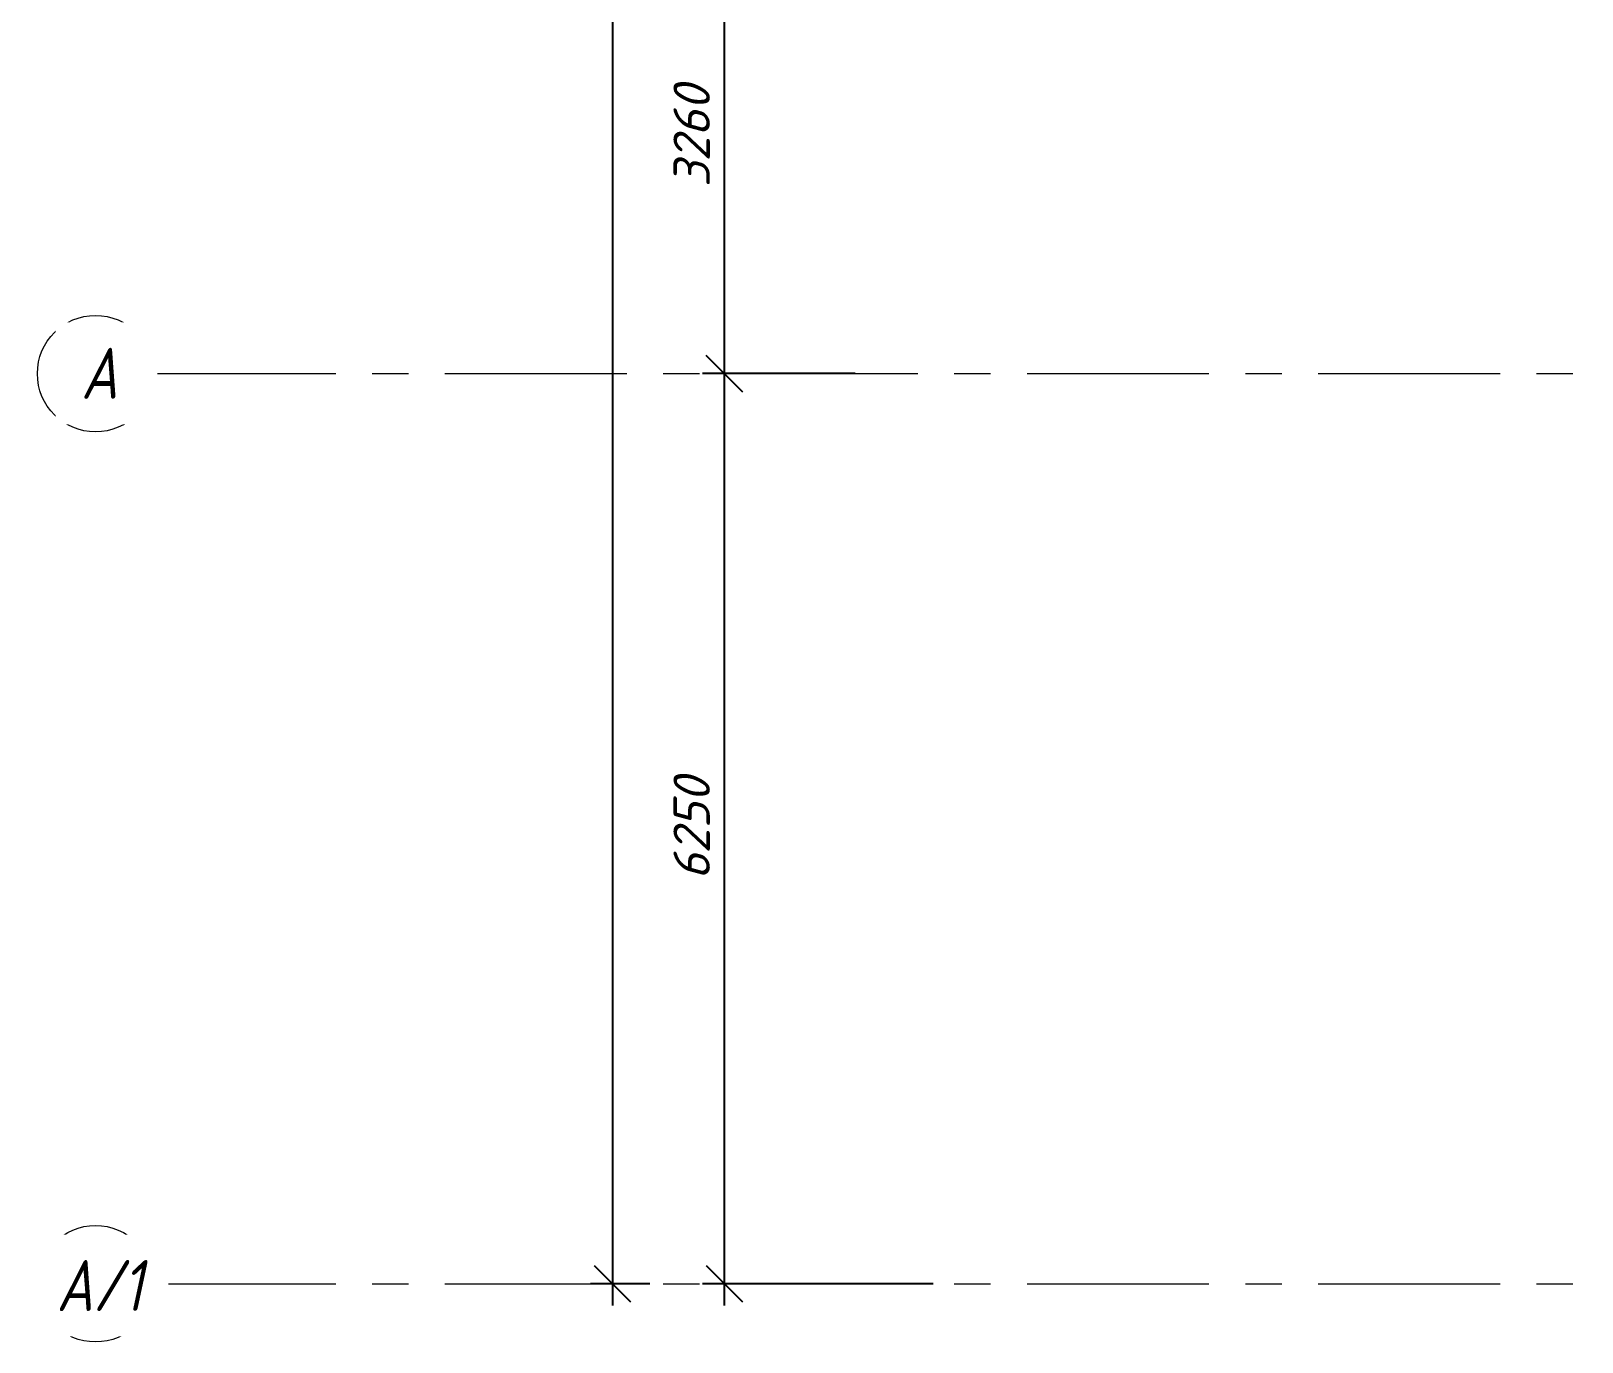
# Model space of a CAD drawing. Header units: millimetres. Extents: x -9096648 to 8741128, y -70248 to 735163.
# Drawn here: x -225211 to -214555, y 54806 to 63809 of the extents above; entities that cross this region are included whole.
import ezdxf

# ---------------------------------------------------------------- set-up
doc = ezdxf.new("R2010")
doc.units = ezdxf.units.MM
doc.linetypes.add('CENTER', pattern=[2, 1.25, -0.25, 0.25, -0.25])
doc.layers.get('Defpoints').update_dxf_attribs({"color": 6})
doc.layers.add('АР_Оси', color=193, linetype='Continuous', lineweight=9)
doc.layers.add('АР_Оси размеры', color=164, linetype='Continuous', lineweight=9)
doc.styles.add('ISOCPEUR', font='isocpeui.ttf', dxfattribs={"height": 250})
doc.styles.add('ГОСТ 2.304', font='isocpeur.ttf', dxfattribs={"width": 0.7})
doc.dimstyles.new('СПДС', dxfattribs={"dimscale": 100, "dimtxt": 2.5, "dimasz": 2.5, "dimexe": 1.5, "dimexo": 0, "dimgap": 1, "dimtad": 1, "dimdec": 0, "dimrnd": 1, "dimtxsty": 'ГОСТ 2.304', "dimblk": 'OBLIQUE', "dimcen": 2.5, "dimdle": 1.5, "dimadec": 0, "dimazin": 2, "dimtfac": 0.75, "dimtdec": 0, "dimtmove": 1, "dimatfit": 3, "dimfxl": 1, "dimtolj": 1, "dimarcsym": 1})

# ---------------------------------------------------------------- blocks, each defined once
blk = doc.blocks.new('_Oblique')
at = {"color": 8, "linetype": 'ByBlock', "lineweight": -2}
blk.add_line((-0.5, -0.5), (0.5, 0.5), dxfattribs=at)
blk = doc.blocks.new('*D2667')
at = {"layer": 'Defpoints', "color": 0, "ltscale": 100, "transparency": 16777216}
for p in [(-220447, 61456), (-219548, 61456), (-219013, 55206)]:
    blk.add_point(p, dxfattribs=at)
at = {"layer": 'АР_Оси размеры', "color": 8, "lineweight": -2, "ltscale": 100, "transparency": 16777216}
for p, q in [((-220447, 55056), (-220447, 61606)), ((-219548, 61456), (-220597, 61456)), ((-219013, 55206), (-220597, 55206))]:
    blk.add_line(p, q, dxfattribs=at)
at = {"layer": 'АР_Оси размеры', "color": 8, "lineweight": -2, "ltscale": 100, "transparency": 16777216, "xscale": 250, "yscale": 250, "zscale": 250}
for p, rotation in [((-220447, 61456), 90), ((-220447, 55206), 270)]:
    blk.add_blockref('_Oblique', p, dxfattribs=dict(at, rotation=rotation))
at = {"layer": 'АР_Оси размеры', "color": 8, "ltscale": 100, "transparency": 16777216, "insert": (-220672, 58331), "char_height": 250, "attachment_point": 5, "rotation": 90, "style": 'ISOCPEUR'}
blk.add_mtext('\\A1;6250', dxfattribs=at)
blk = doc.blocks.new('*D2668')
at = {"layer": 'Defpoints', "color": 0, "ltscale": 100, "transparency": 16777216}
for p in [(-220447, 64716), (-219625, 64716), (-219548, 61456)]:
    blk.add_point(p, dxfattribs=at)
at = {"layer": 'АР_Оси размеры', "color": 8, "lineweight": -2, "ltscale": 100, "transparency": 16777216}
for p, q in [((-220447, 61306), (-220447, 64866)), ((-219625, 64716), (-220597, 64716)), ((-219548, 61456), (-220597, 61456))]:
    blk.add_line(p, q, dxfattribs=at)
at = {"layer": 'АР_Оси размеры', "color": 8, "lineweight": -2, "ltscale": 100, "transparency": 16777216, "xscale": 250, "yscale": 250, "zscale": 250}
for p, rotation in [((-220447, 64716), 90), ((-220447, 61456), 270)]:
    blk.add_blockref('_Oblique', p, dxfattribs=dict(at, rotation=rotation))
at = {"layer": 'АР_Оси размеры', "color": 8, "ltscale": 100, "transparency": 16777216, "insert": (-220672, 63086), "char_height": 250, "attachment_point": 5, "rotation": 90, "style": 'ISOCPEUR'}
blk.add_mtext('\\A1;3260', dxfattribs=at)
blk = doc.blocks.new('*D2974')
at = {"layer": 'Defpoints', "color": 0, "ltscale": 100, "transparency": 16777216}
for p in [(-220597, 82686), (-221217, 55206), (-220959, 55206)]:
    blk.add_point(p, dxfattribs=at)
at = {"layer": 'АР_Оси размеры', "color": 8, "lineweight": -2, "ltscale": 100, "transparency": 16777216}
for p, q in [((-221217, 82836), (-221217, 55056)), ((-220597, 82686), (-221367, 82686)), ((-220959, 55206), (-221367, 55206))]:
    blk.add_line(p, q, dxfattribs=at)
at = {"layer": 'АР_Оси размеры', "color": 8, "lineweight": -2, "ltscale": 100, "transparency": 16777216, "xscale": 250, "yscale": 250, "zscale": 250}
for p, rotation in [((-221217, 82686), 90), ((-221217, 55206), 270)]:
    blk.add_blockref('_Oblique', p, dxfattribs=dict(at, rotation=rotation))
at = {"layer": 'АР_Оси размеры', "color": 8, "ltscale": 100, "transparency": 16777216, "insert": (-221444, 68946), "char_height": 250, "attachment_point": 5, "rotation": 90, "style": 'ISOCPEUR'}
blk.add_mtext('\\A1;27480', dxfattribs=at)

msp = doc.modelspace()

# ---------------------------------------------------------------- linework, layer by layer
at = {"layer": 'АР_Оси', "color": 8, "linetype": 'CENTER', "ltscale": 1000}
for p, q in [((-224367.61, 61455.68), (-140770.44, 61455.68)), ((-224367.61, 55205.68), (-140770.44, 55205.68))]:
    msp.add_line(p, q, dxfattribs=at)
at = {"layer": 'АР_Оси', "color": 8, "ltscale": 0.5}
for centre in [(-224767.61, 61455.68), (-224767.61, 55205.68)]:
    msp.add_circle(centre, 400, dxfattribs=at)

# ---------------------------------------------------------------- dimensions: what is measured, and where the dimension line sits
at = {"layer": 'АР_Оси размеры', "color": 8, "ltscale": 100}
for base, p1, p2, picture, middle in [((-221217.16, 55205.68), (-220596.6, 82685.68), (-220958.61, 55205.68), '*D2974', (-221443.77, 68945.68)), ((-220446.6, 64715.68), (-219547.94, 61455.68), (-219625.18, 64715.68), '*D2668', (-220671.6, 63085.68)), ((-220446.6, 61455.68), (-219012.88, 55205.68), (-219547.94, 61455.68), '*D2667', (-220671.6, 58330.68))]:
    dim = msp.add_linear_dim(base=base, p1=p1, p2=p2, angle=90, dimstyle='СПДС', override={"dimtxsty": 'ISOCPEUR', "dimclrd": 8, "dimclre": 8, "dimclrt": 8}, dxfattribs=at)
    dim.commit()
    dim.dimension.update_dxf_attribs({"geometry": picture, "text_midpoint": middle})

# ---------------------------------------------------------------- next in the draw order: texts
at = {"layer": 'АР_Оси', "color": 8, "insert": (-224867.43, 61633.46), "char_height": 350, "attachment_point": 1, "line_spacing_factor": 1.149209, "style": 'ISOCPEUR', "bg_fill": 2}
msp.add_mtext('{\\W0.8;А}', dxfattribs=at)
at = {"layer": 'АР_Оси', "color": 8, "insert": (-225036.31, 55368.47), "char_height": 350, "width": 1.455191522836685e-11, "attachment_point": 1, "line_spacing_factor": 1.149209, "style": 'ISOCPEUR', "bg_fill": 2}
msp.add_mtext('{\\W0.8;А/1}', dxfattribs=at)

doc.saveas('drawing.dxf')
